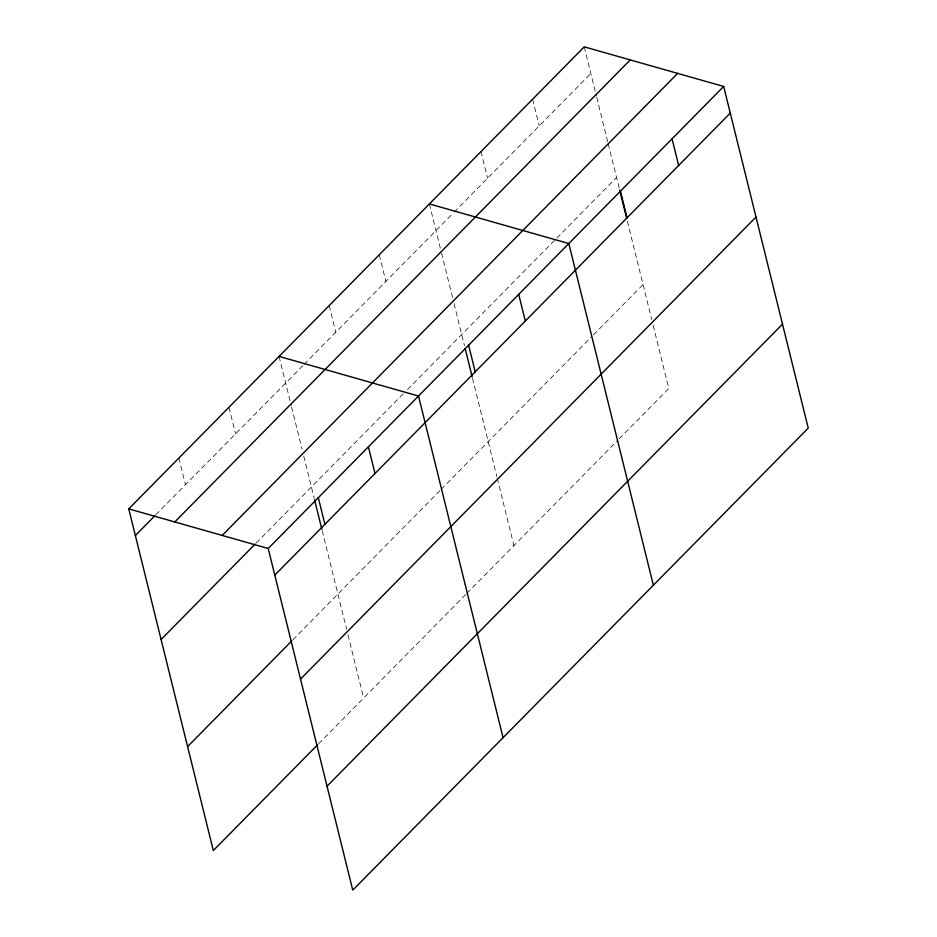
<?xml version="1.0" encoding="UTF-8"?>
<svg xmlns="http://www.w3.org/2000/svg" width="937" height="937" viewBox="0 0 937 937"><rect width="100%" height="100%" fill="white"/><g stroke="black" fill="none" stroke-linecap="round" stroke-linejoin="round"><path stroke-width="0.7" stroke-dasharray="4.68 3.51" d="M155.811 514.788L303.049 365.43M304.08 364.388L453.18 213.132M454.199 212.102L590.837 73.496M256.188 543.027L403.425 393.657M407.513 389.511L555.828 239.052M556.847 238.021L616.558 177.444M292.918 639.76L440.156 490.391M441.175 489.36L591.446 336.91M593.472 334.86L643.063 284.555M318.639 743.709L465.876 594.351M466.895 593.308L617.178 440.87M619.193 438.821L668.795 388.504L653.148 325.291M584.243 46.85L596.4 95.972M596.74 97.378L607.867 142.33M608.218 143.736L619.345 188.724M627.368 221.132L651.754 319.669M532.626 99.217L539.22 125.863M480.997 151.583L487.591 178.217M429.38 203.938L441.186 251.655M441.538 253.06L452.665 298.013M454.058 303.635L464.494 345.812M472.517 378.232L496.903 476.769M497.242 478.175L513.933 545.603M379.286 254.77L385.868 281.416M329.18 305.591L335.774 332.237M279.074 356.411L291.231 405.534M291.583 406.939L302.007 449.081M303.752 456.108L314.188 498.285M322.211 530.705L346.596 629.242M347.978 634.853L363.626 698.077M228.979 407.244L235.574 433.89M178.873 458.064L185.467 484.71"/><path stroke-width="1.41" d="M317.62 744.751L213.32 850.55L128.767 508.885L584.243 46.85L723.68 86.45L808.233 428.115L352.757 890.15L268.205 548.496L723.68 86.45M135.361 535.531L154.792 515.83M174.786 521.956L630.25 59.921M222.198 535.425L677.662 73.391M161.094 639.491L255.157 544.057M274.799 575.142L730.274 113.096M187.599 746.59L291.887 640.791M300.531 679.091L755.995 217.056M327.036 786.202L782.5 324.155M429.38 203.938L568.818 243.55L653.37 585.203M279.074 356.411L418.511 396.023L503.064 737.677M128.767 508.885L268.205 548.496M672.063 138.817L678.646 165.462M620.435 191.183L627.029 217.829M619.697 190.129L626.677 218.321M518.711 294.37L525.306 321.016M468.617 345.203L475.211 371.837M465.185 348.634L472.166 376.815M368.405 446.844L374.999 473.49M318.311 497.676L324.905 524.31M314.539 499.702L321.859 529.288"/></g></svg>
